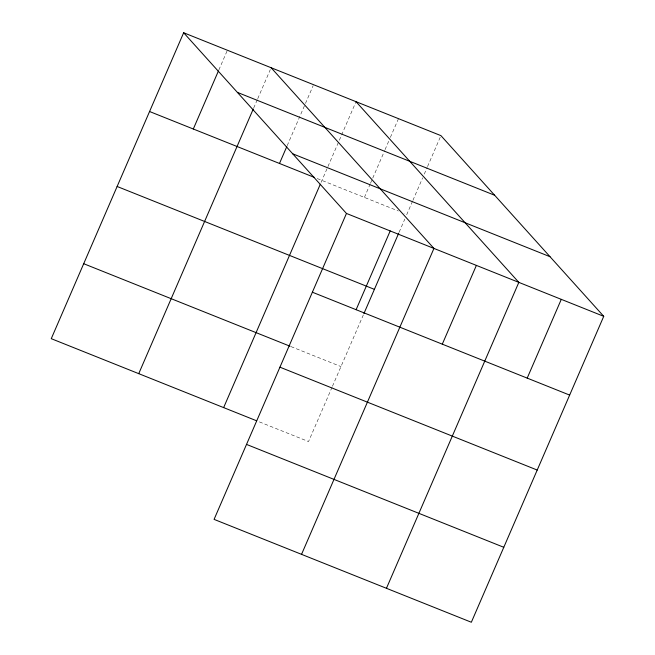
<?xml version="1.0" encoding="UTF-8"?>
<svg xmlns="http://www.w3.org/2000/svg" width="655" height="655" viewBox="0 0 655 655"><rect width="100%" height="100%" fill="white"/><g stroke="black" fill="none" stroke-linecap="round" stroke-linejoin="round"><path stroke-width="0.49" stroke-dasharray="3.27 2.46" d="M218.868 69.929L226.982 51.18M253.673 108.05L257.325 99.609M257.734 98.668L270.31 69.602M287.201 145.647L305.05 104.391M305.459 103.457L313.172 85.641M321.13 182.311L356.025 101.681M364.393 197.417L370.075 184.284M370.476 183.351L384.681 150.535M385.083 149.594L388.734 141.153M390.364 137.403L398.477 118.653M332.06 387.203L308.538 441.552L257.595 421.181M332.462 386.27L363.525 314.482M399.141 232.189L404.815 219.073M412.519 201.265L406.845 214.39L404.012 213.26M412.928 200.324L422.663 177.824M424.293 174.074L427.125 167.508M427.535 166.566L440.921 135.626M317.225 178.553L398.355 210.992M290.984 346.593L340.977 366.587"/><path stroke-width="0.98" d="M183.654 32.75L346.462 213.448L214.079 519.374L471.346 622.25L603.738 316.324L440.921 135.626L183.654 32.75L51.262 338.676L256.654 420.805M193.307 129.002L218.459 70.871M138.737 373.653L253.272 108.984M279.488 163.463L286.792 146.589M223.642 407.606L320.32 184.186M356.115 309.7L390.2 230.937M363.934 313.548L398.731 233.131M301.546 554.351L433.938 248.425L271.121 67.727M442.297 344.162L476.382 265.398M386.45 588.296L518.834 282.379L356.025 101.681M527.201 378.115L561.286 299.351M237.38 92.38L494.648 195.255M292.736 153.819L550.004 256.695M149.569 111.514L314.392 177.423M346.462 213.448L603.738 316.324M117.13 186.478L374.398 289.354M312.378 292.212L569.654 395.088M83.709 263.711L290.042 346.217M279.939 367.177L537.215 470.053M246.517 444.409L503.785 547.285"/></g></svg>
